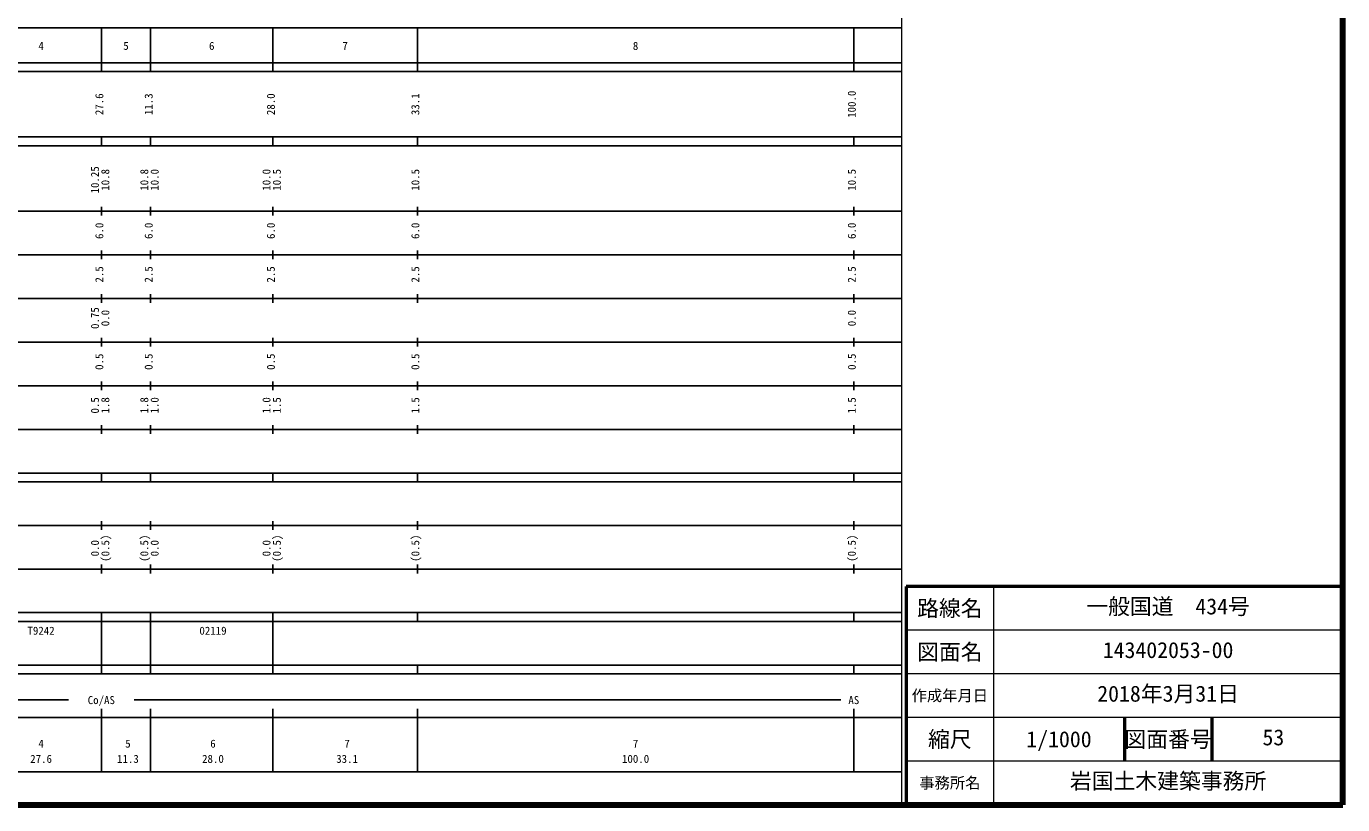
# Model space of a CAD drawing. Units: millimetres, scale not verified. Extents: x 40000 to 680000, y 20000 to 380000.
# Drawn here: x 378415 to 680000, y 20000 to 198357 of the extents above; entities that cross this region are included whole.
import ezdxf
from ezdxf.enums import TextEntityAlignment as Align

# ---------------------------------------------------------------- set-up
doc = ezdxf.new("R2010")
doc.units = ezdxf.units.MM
doc.header["$LTSCALE"] = 1000
for name, color, linetype, lineweight in [('M-TTL', 2, 'Continuous', 140), ('M-TTL-BAND', 7, 'Continuous', 25), ('M-TTL-FRAM', 2, 'Continuous', 50), ('M-TTL-LINE', 7, 'Continuous', 13), ('M-TTL-TXT', 7, 'Continuous', 50)]:
    doc.layers.add(name, color=color, linetype=linetype, lineweight=lineweight)
doc.styles.add('ＭＳ ゴシック', font='')
doc.styles.get('ＭＳ ゴシック').set_extended_font_data('MS Gothic')

msp = doc.modelspace()

# ---------------------------------------------------------------- linework, layer by layer
at = {"layer": 'M-TTL'}
for p, q in [((680000, 20000), (680000, 380000)), ((40000, 20000), (680000, 20000))]:
    msp.add_line(p, q, dxfattribs=at)
at = {"layer": 'M-TTL-BAND', "lineweight": 13}
msp.add_line((579000, 20000), (579000, 370000), dxfattribs=at)
at = {"layer": 'M-TTL-BAND'}
for p, q in [((68000, 198000), (579000, 198000)), ((395600, 188000), (395600, 198000)), ((406900, 188000), (406900, 198000)), ((434900, 188000), (434900, 198000)), ((468000, 188000), (468000, 198000)), ((568000, 188000), (568000, 198000)), ((40000, 190000), (579000, 190000)), ((40000, 188000), (579000, 188000)), ((40000, 173000), (579000, 173000)), ((395600, 171000), (395600, 173000)), ((406900, 171000), (406900, 173000)), ((434900, 171000), (434900, 173000)), ((468000, 171000), (468000, 173000)), ((568000, 171000), (568000, 173000)), ((40000, 171000), (579000, 171000)), ((395600, 155000), (395600, 157000)), ((406900, 155000), (406900, 157000)), ((434900, 155000), (434900, 157000)), ((468000, 155000), (468000, 157000)), ((568000, 155000), (568000, 157000)), ((40000, 156000), (579000, 156000)), ((46000, 146000), (579000, 146000)), ((395600, 145000), (395600, 147000)), ((406900, 145000), (406900, 147000)), ((434900, 145000), (434900, 147000)), ((468000, 145000), (468000, 147000)), ((568000, 145000), (568000, 147000)), ((52000, 136000), (579000, 136000)), ((395600, 135000), (395600, 137000)), ((406900, 135000), (406900, 137000)), ((434900, 135000), (434900, 137000)), ((468000, 135000), (468000, 137000)), ((568000, 135000), (568000, 137000)), ((395600, 125000), (395600, 127000)), ((406900, 125000), (406900, 127000)), ((434900, 125000), (434900, 127000)), ((468000, 125000), (468000, 127000)), ((568000, 125000), (568000, 127000)), ((46000, 126000), (579000, 126000)), ((52000, 116000), (579000, 116000)), ((395600, 115000), (395600, 117000)), ((406900, 115000), (406900, 117000)), ((434900, 115000), (434900, 117000)), ((468000, 115000), (468000, 117000)), ((568000, 115000), (568000, 117000)), ((46000, 106000), (579000, 106000)), ((395600, 105000), (395600, 107000)), ((406900, 105000), (406900, 107000)), ((434900, 105000), (434900, 107000)), ((468000, 105000), (468000, 107000)), ((568000, 105000), (568000, 107000)), ((40000, 96000), (579000, 96000)), ((40000, 94000), (579000, 94000)), ((395600, 94000), (395600, 96000)), ((406900, 94000), (406900, 96000)), ((434900, 94000), (434900, 96000)), ((468000, 94000), (468000, 96000)), ((568000, 94000), (568000, 96000)), ((395600, 83000), (395600, 85000)), ((406900, 83000), (406900, 85000)), ((434900, 83000), (434900, 85000)), ((468000, 83000), (468000, 85000)), ((568000, 83000), (568000, 85000)), ((49000, 84000), (579000, 84000)), ((40000, 74000), (579000, 74000)), ((395600, 73000), (395600, 75000)), ((406900, 73000), (406900, 75000)), ((434900, 73000), (434900, 75000)), ((468000, 73000), (468000, 75000)), ((568000, 73000), (568000, 75000)), ((40000, 64000), (579000, 64000)), ((395600, 62000), (395600, 64000)), ((406900, 52000), (406900, 64000)), ((434900, 62000), (434900, 64000)), ((468000, 62000), (468000, 64000)), ((568000, 62000), (568000, 64000)), ((40000, 62000), (579000, 62000)), ((395600, 52000), (395600, 62000)), ((434900, 52000), (434900, 62000)), ((40000, 52000), (579000, 52000)), ((395600, 50000), (395600, 52000)), ((406900, 50000), (406900, 52000)), ((434900, 50000), (434900, 52000)), ((468000, 50000), (468000, 52000)), ((568000, 50000), (568000, 52000)), ((40000, 50000), (579000, 50000)), ((71000, 44000), (388100, 44000)), ((403100, 44000), (565000, 44000)), ((40000, 40000), (579000, 40000)), ((395600, 27500), (395600, 42000)), ((406900, 27500), (406900, 42000)), ((434900, 27500), (434900, 42000)), ((468000, 27500), (468000, 42000)), ((568000, 27500), (568000, 42000)), ((68000, 27500), (579000, 27500))]:
    msp.add_line(p, q, dxfattribs=at)
at = {"layer": 'M-TTL-FRAM'}
for p, q in [((680000, 70000), (580000, 70000)), ((580000, 70000), (580000, 20000))]:
    msp.add_line(p, q, dxfattribs=at)
at = {"layer": 'M-TTL-LINE'}
for p, q in [((600000, 70000), (600000, 20000)), ((680000, 60000), (580000, 60000)), ((680000, 50000), (580000, 50000)), ((680000, 40000), (580000, 40000)), ((680000, 30000), (580000, 30000))]:
    msp.add_line(p, q, dxfattribs=at)
at = {"layer": 'M-TTL-TXT'}
for p, q in [((630000, 40000), (630000, 30000)), ((650000, 40000), (650000, 30000))]:
    msp.add_line(p, q, dxfattribs=at)

# ---------------------------------------------------------------- texts
at = {"layer": 'M-TTL-BAND', "style": 'ＭＳ ゴシック'}
for s, p in [('4', (381800, 192405)), ('5', (401250, 192405)), ('6', (420900, 192405)), ('7', (451450, 192405)), ('8', (518000, 192405)), ('Co/AS', (395600, 42500)), ('AS', (568000, 42500)), ('4', (381800, 32523)), ('5', (401695, 32523)), ('6', (421173, 32523)), ('7', (451904, 32523)), ('7', (518000, 32523)), ('27.6', (381800, 29033)), ('11.3', (401695, 29033)), ('28.0', (421173, 29033)), ('33.1', (451904, 29033)), ('100.0', (518000, 29033))]:
    msp.add_text(s, height=1833, dxfattribs=at).set_placement(p, align=Align.BOTTOM_CENTER)
for s, p in [('27.6', (396600, 180500)), ('11.3', (407900, 180500)), ('28.0', (435900, 180500)), ('33.1', (469000, 180500)), ('100.0', (569000, 180500)), ('10.25', (395600, 163174)), ('10.8', (397970, 163174)), ('10.8', (406900, 163174)), ('10.0', (409270, 163174)), ('10.0', (434900, 163174)), ('10.5', (437270, 163174)), ('10.5', (469000, 163174)), ('10.5', (569000, 163174)), ('6.0', (396600, 151500)), ('6.0', (407900, 151500)), ('6.0', (435900, 151500)), ('6.0', (469000, 151500)), ('6.0', (569000, 151500)), ('2.5', (396600, 141500)), ('2.5', (407900, 141500)), ('2.5', (435900, 141500)), ('2.5', (469000, 141500)), ('2.5', (569000, 141500)), ('0.75', (395600, 131500)), ('0.0', (397970, 131500)), ('0.0', (569000, 131500)), ('0.5', (396600, 121500)), ('0.5', (407900, 121500)), ('0.5', (435900, 121500)), ('0.5', (469000, 121500)), ('0.5', (569000, 121500)), ('0.5', (395600, 111500)), ('1.8', (397970, 111500)), ('1.8', (406900, 111500)), ('1.0', (409270, 111500)), ('1.0', (434900, 111500)), ('1.5', (437270, 111500)), ('1.5', (469000, 111500)), ('1.5', (569000, 111500)), ('(0.5)', (397970, 78764)), ('(0.5)', (406900, 78764)), ('(0.5)', (437270, 78764)), ('(0.5)', (469000, 78764)), ('(0.5)', (569000, 78764)), ('0.0', (395600, 78764)), ('0.0', (409270, 78764)), ('0.0', (434900, 78764))]:
    msp.add_text(s, height=1833, rotation=90, dxfattribs=at).set_placement(p, align=Align.BOTTOM_CENTER)
for s, p in [('T9242', (378675, 58405)), ('02119', (418069, 58405))]:
    msp.add_text(s, height=1833, dxfattribs=at).set_placement(p, align=Align.BOTTOM_LEFT)
at = {"layer": 'M-TTL-TXT', "style": 'ＭＳ ゴシック'}
for s, height, p in [('路線名', 3666, (590000, 65000)), ('路線名', 3666, (590000, 65000)), ('図面名', 3666, (590000, 55000)), ('図面名', 3666, (590000, 55000)), ('作成年月日', 2566, (590000, 45000)), ('作成年月日', 2566, (590000, 45000)), ('縮尺', 3666, (590000, 35000)), ('縮尺', 3666, (590000, 35000)), ('1/1000', 3666, (615000, 35000)), ('図面番号', 3666, (640000, 35000)), ('図面番号', 3666, (640000, 35000)), ('事務所名', 2566, (590000, 25000)), ('事務所名', 2566, (590000, 25000))]:
    msp.add_text(s, height=height, dxfattribs=at).set_placement(p, align=Align.MIDDLE_CENTER)
for s, p in [('一般国道\u3000434号', (640000, 62500)), ('143402053-00', (640000, 52500)), ('2018年3月31日', (640000, 42500)), ('53', (664125, 32500)), ('岩国土木建築事務所', (640000, 22500))]:
    msp.add_text(s, height=3666, dxfattribs=at).set_placement(p, align=Align.BOTTOM_CENTER)

doc.saveas('drawing.dxf')
